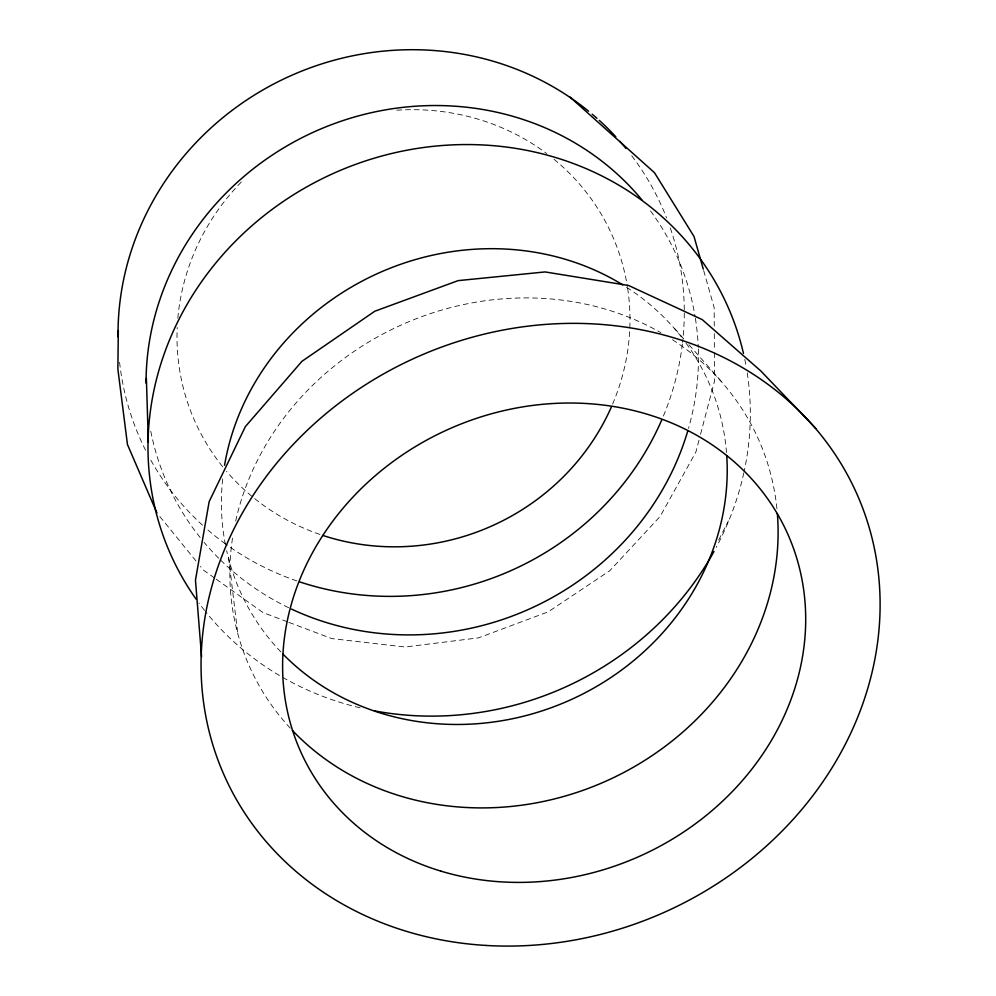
<?xml version="1.0" encoding="UTF-8"?>
<svg xmlns="http://www.w3.org/2000/svg" width="996" height="996" viewBox="0 0 996 996"><rect width="100%" height="100%" fill="white"/><g stroke="black" fill="none" stroke-linecap="round" stroke-linejoin="round"><path stroke-width="0.75" stroke-dasharray="4.98 3.74" d="M699.005 440.195L695.893 452.022L660.149 516.414L609.838 570.671L548.099 611.893L478.516 637.863L404.986 647.014L331.693 638.573L288.765 622.326M700.549 434.281L714.518 381.045L714.381 351.986M718.651 540.044L728.362 520.92M287.334 621.778L263.019 612.577L215.783 578.875M214.538 577.991L203.346 570.011L200.445 566.438M674.616 328.493L683.841 338.926M688.958 344.728L722.785 382.999M159.821 516.501L196.573 561.682M703.674 270.601L714.169 307.639L714.257 325.991M228.619 557.947L237.596 632.111M714.294 333.635L714.369 350.455M686.082 343.184A256.52 233.985 -24.1 0 1 726.507 452.495M280.884 651.944A256.52 233.985 -24.1 0 1 226.665 550.688M225.42 544.75A256.52 233.985 -24.1 0 1 222.681 479.014M626.584 287.284A256.52 233.985 -24.1 0 1 681.389 336.984M744.784 359.419A304.901 281.806 -24.1 0 1 746.228 366.901M747.224 372.89A304.901 281.806 -24.1 0 1 744.174 471.295M743.85 472.789A304.901 281.806 -24.1 0 1 716.211 547.377M360.091 707.832A304.901 281.806 -24.1 0 1 205.562 611.669M204.578 610.448A304.901 281.806 -24.1 0 1 198.889 602.991M627.629 288.255A228.433 216.543 -24.1 0 1 612.515 404.314M319.928 534.454A228.433 216.543 -24.1 0 1 226.553 471.382M222.643 466.676A228.433 216.543 -24.1 0 1 177.213 327.447M177.836 318.247A228.433 216.543 -24.1 0 1 243.709 179.604M396.794 110.207A228.433 216.543 -24.1 0 1 546.68 153.533M553.975 159.26A228.433 216.543 -24.1 0 1 627.393 286.761M695.382 318.309A279.017 261.724 -24.1 0 1 698.258 347.417M698.321 348.974A279.017 261.724 -24.1 0 1 688.522 428.38M288.678 607.734A279.017 261.724 -24.1 0 1 219.817 559.329M218.734 558.246A279.017 261.724 -24.1 0 1 204.105 542.347M200.171 537.541A279.017 261.724 -24.1 0 1 150.508 429.911M650.537 210.953A279.017 261.724 -24.1 0 1 695.133 316.803M631.725 155.762A285.528 270.837 -24.1 0 1 666.561 217.85M670.283 227.972A285.528 270.837 -24.1 0 1 684.289 311.399M684.289 312.968A285.528 270.837 -24.1 0 1 682.559 342.462M682.385 343.994A285.528 270.837 -24.1 0 1 662.85 417.349M296.87 580.929A285.528 270.837 -24.1 0 1 226.715 544.8M225.457 543.891A285.528 270.837 -24.1 0 1 207.168 529.349M202.549 525.241A285.528 270.837 -24.1 0 1 150.57 459.704M145.541 450.192A285.528 270.837 -24.1 0 1 119.52 361.71M672.462 339.723A278.706 249.996 -24.1 0 1 777.092 510.45M290.272 728.176A278.706 249.996 -24.1 0 1 233.002 534.889M235.666 521.07A278.706 249.996 -24.1 0 1 660.858 332.664"/><path stroke-width="1.49" d="M118.325 330.709L117.864 369.068L127.463 444.527L156.92 512.928M569.886 96.973L654.459 172.669L694.025 236.513L703.263 269.119M815.824 428.442L760.72 370.861L702.192 319.591L628.601 285.491L545.098 271.933L458.148 280.623L374.82 311.225L301.962 361.311L245.365 426.612L209.172 501.586L195.465 580.12L201.578 656.601M146.387 378.492L148.342 442.311M196.15 599.194A304.901 281.806 -24.1 0 1 333.66 173.292A304.901 281.806 -24.1 0 1 743.477 353.431M713.983 551.46A304.901 281.806 -24.1 0 1 375.031 710.982M726.731 455.546A256.52 233.985 -24.1 0 1 569.899 700.151A256.52 233.985 -24.1 0 1 283.001 654.135M224.573 465.232A256.52 233.985 -24.1 0 1 622.811 284.906M611.307 407.103A228.433 216.543 -24.1 0 1 322.816 535.425M687.651 431.355A279.017 261.724 -24.1 0 1 291.454 609.054M146.051 383.174A279.017 261.724 -24.1 0 1 333.785 123.803A279.017 261.724 -24.1 0 1 641.997 199.997M661.63 420.2A285.528 270.837 -24.1 0 1 299.821 581.925M118.051 336.897A285.528 270.837 -24.1 0 1 283.3 79.182A285.528 270.837 -24.1 0 1 588.574 111.203M592.197 114.204A285.528 270.837 -24.1 0 1 596.94 118.3M599.281 120.392A285.528 270.837 -24.1 0 1 615.839 136.813M619.96 141.382A285.528 270.837 -24.1 0 1 625.924 148.416M777.353 513.538A278.706 249.996 -24.1 0 1 606.041 781.113A278.706 249.996 -24.1 0 1 292.401 730.442M440.855 871.114A266.729 233.898 -24.1 0 0 803.897 591.487A266.729 233.898 -24.1 0 0 387.718 465.555A266.729 233.898 -24.1 0 0 440.855 871.114M485.899 945.441A346.222 303.917 -24.1 0 0 858.116 496.767A346.222 303.917 -24.1 0 0 277.71 461.945A346.222 303.917 -24.1 0 0 485.899 945.441"/></g></svg>
